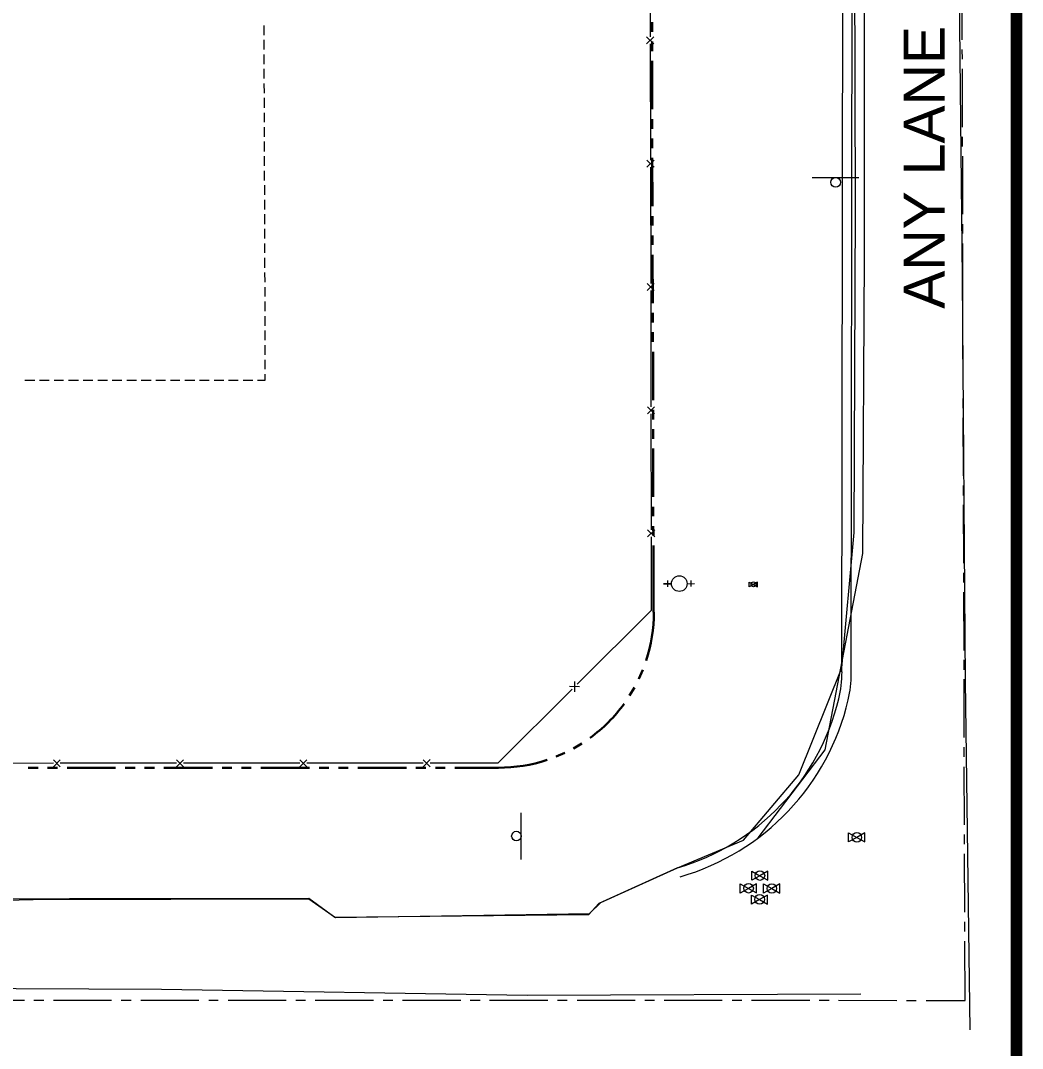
# Model space of a CAD drawing. Header units: millimetres. Extents: x -419 to 20046, y -14642 to 2638.
# Drawn here: x 32.191 to 35.421, y 16.253 to 19.568 of the extents above; entities that cross this region are included whole.
import ezdxf

# ---------------------------------------------------------------- set-up
doc = ezdxf.new("R2010")
doc.units = ezdxf.units.MM
for name, color, linetype in [('PDF11_24x36$-$Yucca$Valley$TB$CUP$----TB02', 7, 'Continuous'), ('PDF11_EXTO$BSL', 7, 'Continuous'), ('PDF11_EXTO$EXMACL', 7, 'Continuous'), ('PDF11_EXTO$EXMARW', 7, 'Continuous'), ('PDF11_EXTO$EXPNEP', 7, 'Continuous'), ('PDF11_EXTO$EXWTFH', 7, 'Continuous'), ('PDF11_EXTO$EXWTVA', 7, 'Continuous'), ('PDF11_PRPN$BSL', 7, 'Continuous'), ('PDF11_PRPN$EXLSTR', 7, 'Continuous'), ('PDF11_PRPN$EXMARW', 7, 'Continuous'), ('PDF11_TEXT', 7, 'Continuous')]:
    doc.layers.add(name, color=color, linetype=linetype)
doc.layers.add('PDF11_EXTO$EXPNFC', color=7, linetype='Continuous', true_color=0x999999)
doc.layers.add('PDF11_EXTO$EXSISN', color=7, linetype='Continuous', true_color=0xb3b3b3)
doc.styles.add('PDF Arial', font='arial.ttf')

msp = doc.modelspace()

# ---------------------------------------------------------------- linework, layer by layer
at = {"layer": 'PDF11_24x36$-$Yucca$Valley$TB$CUP$----TB02', "lineweight": 0, "const_width": 0.0375}
msp.add_lwpolyline([(35.4024, 0.4996), (35.4024, 23.5006), (0.9184, 23.5006), (0.9184, 0.4996)], close=True, dxfattribs=at)
at = {"layer": 'PDF11_EXTO$BSL', "lineweight": 13}
for points in [[(32.9768, 19.5207), (32.9768, 19.5524)], [(32.9768, 19.4741), (32.9768, 19.5057)], [(32.9768, 19.4274), (32.9768, 19.4582)], [(32.9768, 19.3807), (32.9768, 19.4116)], [(32.9776, 19.3332), (32.9768, 19.3649)], [(32.9776, 19.2865), (32.9776, 19.3182)], [(32.9776, 19.2399), (32.9776, 19.2707)], [(32.9776, 19.1932), (32.9776, 19.224)], [(32.9776, 19.1457), (32.9776, 19.1774)], [(32.9776, 19.099), (32.9776, 19.1307)], [(32.9776, 19.0524), (32.9776, 19.0832)], [(32.9785, 19.0057), (32.9785, 19.0365)], [(32.9785, 18.9582), (32.9785, 18.9899)], [(32.9785, 18.9115), (32.9785, 18.9432)], [(32.9785, 18.8648), (32.9785, 18.8957)], [(32.9785, 18.8182), (32.9785, 18.849)], [(32.9785, 18.7707), (32.9785, 18.8023)], [(32.9793, 18.724), (32.9785, 18.7557)], [(32.9793, 18.6773), (32.9793, 18.7082)], [(32.9793, 18.6307), (32.9793, 18.6615)], [(32.9793, 18.5832), (32.9793, 18.6148)], [(32.9793, 18.5365), (32.9793, 18.5682)], [(32.9793, 18.4898), (32.9793, 18.5206)], [(32.9801, 18.4431), (32.9793, 18.474)], [(32.2051, 18.4081), (32.2367, 18.4081)], [(32.2526, 18.4081), (32.2834, 18.4081)], [(32.2993, 18.4081), (32.3301, 18.4081)], [(32.3459, 18.4081), (32.3776, 18.4081)], [(32.3926, 18.4081), (32.4243, 18.4081)], [(32.4401, 18.4081), (32.4709, 18.4081)], [(32.4868, 18.4081), (32.5176, 18.4081)], [(32.5334, 18.4081), (32.5651, 18.4081)], [(32.5801, 18.4081), (32.6118, 18.4081)], [(32.6276, 18.4081), (32.6584, 18.4081)], [(32.6743, 18.4081), (32.7051, 18.4081)], [(32.721, 18.4081), (32.7526, 18.4081)], [(32.7676, 18.4081), (32.7993, 18.4081)], [(32.8151, 18.4081), (32.846, 18.4081)], [(32.8618, 18.4081), (32.8926, 18.4081)], [(32.9085, 18.4081), (32.9401, 18.4081)], [(32.9551, 18.4081), (32.9801, 18.4081), (32.9801, 18.4273)]]:
    msp.add_lwpolyline(points, dxfattribs=at)
at = {"layer": 'PDF11_EXTO$EXMACL', "lineweight": 18}
for points in [[(35.227, 19.5057), (35.227, 19.6932)], [(35.2278, 19.4432), (35.227, 19.4741)], [(35.2278, 19.224), (35.2278, 19.4116)], [(35.2278, 19.1615), (35.2278, 19.1932)], [(35.2287, 18.9432), (35.2287, 19.1307)], [(35.2287, 18.8807), (35.2287, 18.9115)], [(35.2295, 18.6615), (35.2295, 18.849)], [(35.2295, 18.599), (35.2295, 18.6307)], [(35.2303, 18.3806), (35.2295, 18.5682)], [(35.2303, 18.3181), (35.2303, 18.349)], [(35.2312, 18.0989), (35.2303, 18.2865)], [(35.2312, 18.0364), (35.2312, 18.0681)], [(35.232, 17.8181), (35.2312, 18.0056)], [(35.232, 17.7556), (35.232, 17.7864)], [(35.2328, 17.5364), (35.232, 17.7239)], [(35.2328, 17.4739), (35.2328, 17.5056)], [(35.2337, 17.2555), (35.2328, 17.4431)], [(35.2337, 17.193), (35.2337, 17.2239)], [(35.2345, 16.9739), (35.2337, 17.1614)], [(35.2345, 16.9114), (35.2345, 16.943)], [(35.2353, 16.6922), (35.2345, 16.8805)], [(35.2353, 16.6297), (35.2353, 16.6613)], [(35.1103, 16.4071), (35.2362, 16.4071), (35.2353, 16.5988)], [(32.0159, 16.408), (32.2034, 16.408)], [(32.2342, 16.408), (32.2659, 16.408)], [(32.2968, 16.408), (32.4843, 16.408)], [(32.5159, 16.408), (32.5476, 16.408)], [(32.5784, 16.408), (32.766, 16.408)], [(32.7976, 16.408), (32.8285, 16.408)], [(32.8601, 16.408), (33.0476, 16.408)], [(33.0785, 16.408), (33.1101, 16.408)], [(33.141, 16.408), (33.3285, 16.408)], [(33.3602, 16.408), (33.391, 16.408)], [(33.4227, 16.408), (33.6102, 16.408)], [(33.641, 16.408), (33.6727, 16.408)], [(33.7035, 16.408), (33.891, 16.408)], [(33.9227, 16.408), (33.9535, 16.408)], [(33.9852, 16.408), (34.1727, 16.408)], [(34.2036, 16.408), (34.2352, 16.408)], [(34.2661, 16.408), (34.4536, 16.408)], [(34.4853, 16.408), (34.5161, 16.408)], [(34.5478, 16.408), (34.7353, 16.408)], [(34.7661, 16.408), (34.7978, 16.408)], [(34.8286, 16.408), (35.0161, 16.4071)], [(35.0478, 16.4071), (35.0786, 16.4071)]]:
    msp.add_lwpolyline(points, dxfattribs=at)
at = {"layer": 'PDF11_EXTO$EXMARW', "lineweight": 20}
for points in [[(34.2269, 19.5316), (34.2269, 19.5624)], [(34.2269, 19.4691), (34.2269, 19.4999)], [(34.2277, 19.2815), (34.2269, 19.4374)], [(34.2277, 19.219), (34.2277, 19.2499)], [(34.2277, 19.1565), (34.2277, 19.1874)], [(34.2286, 18.969), (34.2277, 19.1249)], [(34.2286, 18.9065), (34.2286, 18.9373)], [(34.2286, 18.844), (34.2286, 18.8748)], [(34.2294, 18.6565), (34.2286, 18.8123)], [(34.2294, 18.594), (34.2294, 18.6248)], [(34.2294, 18.5315), (34.2294, 18.5623)], [(34.2302, 18.344), (34.2302, 18.4998)], [(34.2302, 18.2815), (34.2302, 18.3123)], [(34.2311, 18.219), (34.2302, 18.2498)], [(34.2311, 18.0314), (34.2311, 18.1873)], [(34.2311, 17.9689), (34.2311, 17.9998)], [(34.2319, 17.9064), (34.2311, 17.9373)], [(34.2319, 17.6597), (34.2319, 17.8748)], [(34.2311, 17.6589), (34.2311, 17.6589)], [(34.1844, 17.4447), (34.1969, 17.4739)], [(34.1544, 17.3906), (34.1702, 17.4172)], [(33.9177, 17.1939), (33.946, 17.2064)], [(33.9736, 17.2205), (34.0011, 17.2364)], [(32.2159, 17.158), (32.2476, 17.158)], [(32.2784, 17.158), (32.3101, 17.158)], [(32.3409, 17.158), (32.4976, 17.158)], [(32.5284, 17.158), (32.5601, 17.158)], [(32.5909, 17.158), (32.6226, 17.158)], [(32.6534, 17.158), (32.8101, 17.158)], [(32.841, 17.158), (32.8726, 17.158)], [(32.9035, 17.158), (32.9351, 17.158)], [(32.966, 17.158), (33.1226, 17.158)], [(33.1535, 17.158), (33.1852, 17.158)], [(33.216, 17.158), (33.2477, 17.158)], [(33.2785, 17.158), (33.4352, 17.158)], [(33.466, 17.158), (33.4977, 17.158)], [(33.5285, 17.158), (33.5602, 17.158)]]:
    msp.add_lwpolyline(points, dxfattribs=at)
msp.add_lwpolyline([(33.591, 17.158), (33.7319, 17.158, 0.079692), (33.8887, 17.1831)], format="xyb", dxfattribs=at)
for start, end in [(341.9388, 0.1643), (306.1176, 324.0255)]:
    msp.add_arc((33.7323, 17.6585), 0.5005, start, end, dxfattribs=at)
at = {"layer": 'PDF11_EXTO$EXPNEP', "lineweight": 13}
for points in [[(34.8386, 17.4672), (34.8478, 23.4435)], [(34.8686, 17.4614), (34.8778, 23.4435)], [(34.3086, 16.8355), (34.0552, 16.7205), (34.0219, 16.6838), (33.2043, 16.6747), (33.1201, 16.7363), (27.7189, 16.7288), (27.6939, 16.7663), (26.7446, 16.7547), (26.6455, 16.753), (26.6171, 16.7538)]]:
    msp.add_lwpolyline(points, dxfattribs=at)
for points in [[(34.3094, 16.8352, 0.269562), (34.8289, 17.3806, 0.058458), (34.8395, 17.4671)], [(34.318, 16.8064, 0.27076), (34.8597, 17.377, 0.057349), (34.8695, 17.4621)]]:
    msp.add_lwpolyline(points, format="xyb", dxfattribs=at)
at = {"layer": 'PDF11_EXTO$EXPNFC', "lineweight": 20}
for points in [[(34.2202, 19.8899), (34.2211, 19.5149)], [(34.2327, 19.5149), (34.2094, 19.4924)], [(34.2094, 19.5149), (34.2327, 19.4924)], [(34.2211, 19.4924), (34.2219, 19.1174)], [(34.2336, 19.1174), (34.2102, 19.0949)], [(34.2102, 19.1174), (34.2336, 19.0949)], [(34.2219, 19.0949), (34.2227, 18.7198)], [(34.2344, 18.7198), (34.2111, 18.6973)], [(34.2111, 18.7198), (34.2344, 18.6973)], [(34.2227, 18.6973), (34.2236, 18.3223)], [(34.2352, 18.3223), (34.2119, 18.2998)], [(34.2119, 18.3223), (34.2352, 18.2998)], [(34.2236, 18.2998), (34.2244, 17.9248)], [(34.2244, 17.9023), (34.2244, 17.6656), (33.9852, 17.4272)], [(34.2361, 17.9248), (34.2127, 17.9023)], [(34.2127, 17.9248), (34.2361, 17.9023)], [(33.9694, 17.4114), (33.7294, 17.173), (33.5118, 17.173)], [(33.9936, 17.4189), (33.9611, 17.4197)], [(33.9769, 17.4356), (33.9769, 17.4031)], [(32.3193, 17.1605), (32.2968, 17.183)], [(32.3193, 17.183), (32.2968, 17.1605)], [(32.7168, 17.1605), (32.6943, 17.1839)], [(32.7168, 17.1839), (32.6943, 17.1605)], [(33.0918, 17.173), (32.7168, 17.1722)], [(33.1143, 17.1614), (33.0918, 17.1839)], [(33.1143, 17.1839), (33.0918, 17.1614)], [(33.4893, 17.173), (33.1143, 17.173)], [(33.5118, 17.1847), (33.4893, 17.1614)], [(33.5118, 17.1614), (33.4893, 17.1839)], [(32.2968, 17.1722), (31.9217, 17.1714)], [(32.6943, 17.1722), (32.3193, 17.1722)]]:
    msp.add_lwpolyline(points, dxfattribs=at)
at = {"layer": 'PDF11_EXTO$EXSISN', "lineweight": 20}
for points in [[(34.7436, 19.0615), (34.8936, 19.0615)], [(33.8044, 17.0122), (33.8044, 16.8622)]]:
    msp.add_lwpolyline(points, dxfattribs=at)
for centre in [(34.819, 19.0461), (33.7898, 16.9376)]:
    msp.add_circle(centre, 0.0154, dxfattribs=at)
at = {"layer": 'PDF11_EXTO$EXWTFH', "lineweight": 0}
msp.add_lwpolyline([(34.2894, 17.7514), (34.2644, 17.7506)], close=True, dxfattribs=at)
for points in [[(34.2769, 17.7614), (34.2769, 17.7414)], [(34.3394, 17.7514), (34.3644, 17.7523)], [(34.3519, 17.7623), (34.3519, 17.7423)]]:
    msp.add_lwpolyline(points, dxfattribs=at)
msp.add_circle((34.3148, 17.7518), 0.0254, dxfattribs=at)
at = {"layer": 'PDF11_EXTO$EXWTVA', "lineweight": 0}
for points in [[(34.5403, 17.7564), (34.5536, 17.7489), (34.5403, 17.7414)], [(34.5669, 17.7564), (34.5536, 17.7489), (34.5669, 17.7414)], [(34.8603, 16.948), (34.887, 16.933), (34.8603, 16.9189)], [(34.9128, 16.948), (34.887, 16.933), (34.9128, 16.9189)], [(34.5486, 16.8247), (34.5744, 16.8097), (34.5486, 16.7955)], [(34.6003, 16.8247), (34.5744, 16.8097), (34.6003, 16.7955)], [(34.5111, 16.7838), (34.5378, 16.7688), (34.5111, 16.7538)], [(34.5636, 16.7838), (34.5378, 16.7688), (34.5636, 16.7547)], [(34.5869, 16.783), (34.6128, 16.768), (34.5869, 16.753)], [(34.6394, 16.783), (34.6128, 16.768), (34.6394, 16.753)], [(34.5478, 16.7472), (34.5736, 16.733), (34.5478, 16.718)], [(34.5994, 16.7472), (34.5736, 16.733), (34.5994, 16.718)]]:
    msp.add_lwpolyline(points, close=True, dxfattribs=at)
for centre, radius in [((34.554, 17.7493), 0.00792), ((34.8874, 16.9334), 0.0154), ((34.5748, 16.8101), 0.0154), ((34.5382, 16.7693), 0.0154), ((34.6132, 16.7684), 0.0154), ((34.574, 16.7334), 0.0154)]:
    msp.add_circle(centre, radius, dxfattribs=at)
at = {"layer": 'PDF11_PRPN$BSL', "lineweight": 13}
for points in [[(32.9768, 19.5207), (32.9768, 19.5524)], [(32.9768, 19.4741), (32.9768, 19.5057)], [(32.9768, 19.4274), (32.9768, 19.4582)], [(32.9768, 19.3807), (32.9768, 19.4116)], [(32.9776, 19.3332), (32.9768, 19.3649)], [(32.9776, 19.2865), (32.9776, 19.3182)], [(32.9776, 19.2399), (32.9776, 19.2707)], [(32.9776, 19.1932), (32.9776, 19.224)], [(32.9776, 19.1457), (32.9776, 19.1774)], [(32.9776, 19.099), (32.9776, 19.1307)], [(32.9776, 19.0524), (32.9776, 19.0832)], [(32.9785, 19.0057), (32.9785, 19.0365)], [(32.9785, 18.9582), (32.9785, 18.9899)], [(32.9785, 18.9115), (32.9785, 18.9432)], [(32.9785, 18.8648), (32.9785, 18.8957)], [(32.9785, 18.8182), (32.9785, 18.849)], [(32.9785, 18.7707), (32.9785, 18.8023)], [(32.9793, 18.724), (32.9785, 18.7557)], [(32.9793, 18.6773), (32.9793, 18.7082)], [(32.9793, 18.6307), (32.9793, 18.6615)], [(32.9793, 18.5832), (32.9793, 18.6148)], [(32.9793, 18.5365), (32.9793, 18.5682)], [(32.9793, 18.4898), (32.9793, 18.5206)], [(32.9801, 18.4431), (32.9793, 18.474)], [(32.2051, 18.4081), (32.2367, 18.4081)], [(32.2526, 18.4081), (32.2834, 18.4081)], [(32.2993, 18.4081), (32.3301, 18.4081)], [(32.3459, 18.4081), (32.3776, 18.4081)], [(32.3926, 18.4081), (32.4243, 18.4081)], [(32.4401, 18.4081), (32.4709, 18.4081)], [(32.4868, 18.4081), (32.5176, 18.4081)], [(32.5334, 18.4081), (32.5651, 18.4081)], [(32.5801, 18.4081), (32.6118, 18.4081)], [(32.6276, 18.4081), (32.6584, 18.4081)], [(32.6743, 18.4081), (32.7051, 18.4081)], [(32.721, 18.4081), (32.7526, 18.4081)], [(32.7676, 18.4081), (32.7993, 18.4081)], [(32.8151, 18.4081), (32.846, 18.4081)], [(32.8618, 18.4081), (32.8926, 18.4081)], [(32.9085, 18.4081), (32.9401, 18.4081)], [(32.9551, 18.4081), (32.9801, 18.4081), (32.9801, 18.4273)]]:
    msp.add_lwpolyline(points, dxfattribs=at)
at = {"layer": 'PDF11_PRPN$EXLSTR', "lineweight": 13}
msp.add_lwpolyline([(34.5694, 16.9322), (34.7853, 17.2155), (34.907, 17.8489), (34.912, 18.8032), (34.912, 19.6191), (34.902, 20.7633), (34.887, 22.1101), (34.8795, 23.4219)], dxfattribs=at)
at = {"layer": 'PDF11_PRPN$EXMARW', "lineweight": 13}
for points in [[(26.748, 16.7547), (27.6939, 16.7663), (27.7197, 16.7288), (28.9106, 16.733), (30.0707, 16.7213), (31.1975, 16.7088), (32.2317, 16.733), (33.1201, 16.7355), (33.206, 16.6747), (34.0252, 16.688), (34.0619, 16.7238), (34.3086, 16.8355), (34.5219, 16.9247), (34.7003, 17.1347), (34.8386, 17.4797), (34.8786, 17.9164), (34.8828, 18.964), (34.8795, 20.1424), (34.8728, 21.1917), (34.8486, 23.4435)], [(35.1761, 23.4394), (35.1803, 22.846), (35.1978, 21.4267), (35.2128, 20.0591), (35.227, 18.7373), (35.237, 17.4381), (35.252, 16.313)], [(34.9003, 16.428), (33.8244, 16.4238), (32.6451, 16.443), (31.4734, 16.448), (30.1674, 16.4388), (28.6848, 16.4221), (26.7513, 16.418), (26.6171, 16.428)]]:
    msp.add_lwpolyline(points, dxfattribs=at)
at = {"layer": 'PDF11_PRPN$EXMARW', "lineweight": 30}
for points in [[(34.2269, 19.5316), (34.2269, 19.5624)], [(34.2269, 19.4691), (34.2269, 19.4999)], [(34.2277, 19.2815), (34.2269, 19.4374)], [(34.2277, 19.219), (34.2277, 19.2499)], [(34.2277, 19.1565), (34.2277, 19.1874)], [(34.2286, 18.969), (34.2277, 19.1249)], [(34.2286, 18.9065), (34.2286, 18.9373)], [(34.2286, 18.844), (34.2286, 18.8748)], [(34.2294, 18.6565), (34.2286, 18.8123)], [(34.2294, 18.594), (34.2294, 18.6248)], [(34.2294, 18.5315), (34.2294, 18.5623)], [(34.2302, 18.344), (34.2302, 18.4998)], [(34.2302, 18.2815), (34.2302, 18.3123)], [(34.2311, 18.219), (34.2302, 18.2498)], [(34.2311, 18.0314), (34.2311, 18.1873)], [(34.2311, 17.9689), (34.2311, 17.9998)], [(34.2319, 17.9064), (34.2311, 17.9373)], [(34.2319, 17.6597), (34.2319, 17.8748)], [(34.2311, 17.6589), (34.2311, 17.6589)], [(34.1844, 17.4447), (34.1969, 17.4739)], [(34.1544, 17.3906), (34.1702, 17.4172)], [(33.9177, 17.1939), (33.946, 17.2064)], [(33.9736, 17.2205), (34.0011, 17.2364)], [(32.2159, 17.158), (32.2476, 17.158)], [(32.2784, 17.158), (32.3101, 17.158)], [(32.3409, 17.158), (32.4976, 17.158)], [(32.5284, 17.158), (32.5601, 17.158)], [(32.5909, 17.158), (32.6226, 17.158)], [(32.6534, 17.158), (32.8101, 17.158)], [(32.841, 17.158), (32.8726, 17.158)], [(32.9035, 17.158), (32.9351, 17.158)], [(32.966, 17.158), (33.1226, 17.158)], [(33.1535, 17.158), (33.1852, 17.158)], [(33.216, 17.158), (33.2477, 17.158)], [(33.2785, 17.158), (33.4352, 17.158)], [(33.466, 17.158), (33.4977, 17.158)], [(33.5285, 17.158), (33.5602, 17.158)]]:
    msp.add_lwpolyline(points, dxfattribs=at)
msp.add_lwpolyline([(33.591, 17.158), (33.7319, 17.158, 0.079692), (33.8887, 17.1831)], format="xyb", dxfattribs=at)
for start, end in [(341.9388, 0.1643), (306.1176, 324.0255)]:
    msp.add_arc((33.7323, 17.6585), 0.5005, start, end, dxfattribs=at)

# ---------------------------------------------------------------- texts
at = {"layer": 'PDF11_TEXT', "insert": (35.1703, 18.6382), "char_height": 0.13201, "attachment_point": 7, "rotation": 90, "style": 'PDF Arial'}
msp.add_mtext('ANY LANE', dxfattribs=at)

doc.saveas('drawing.dxf')
